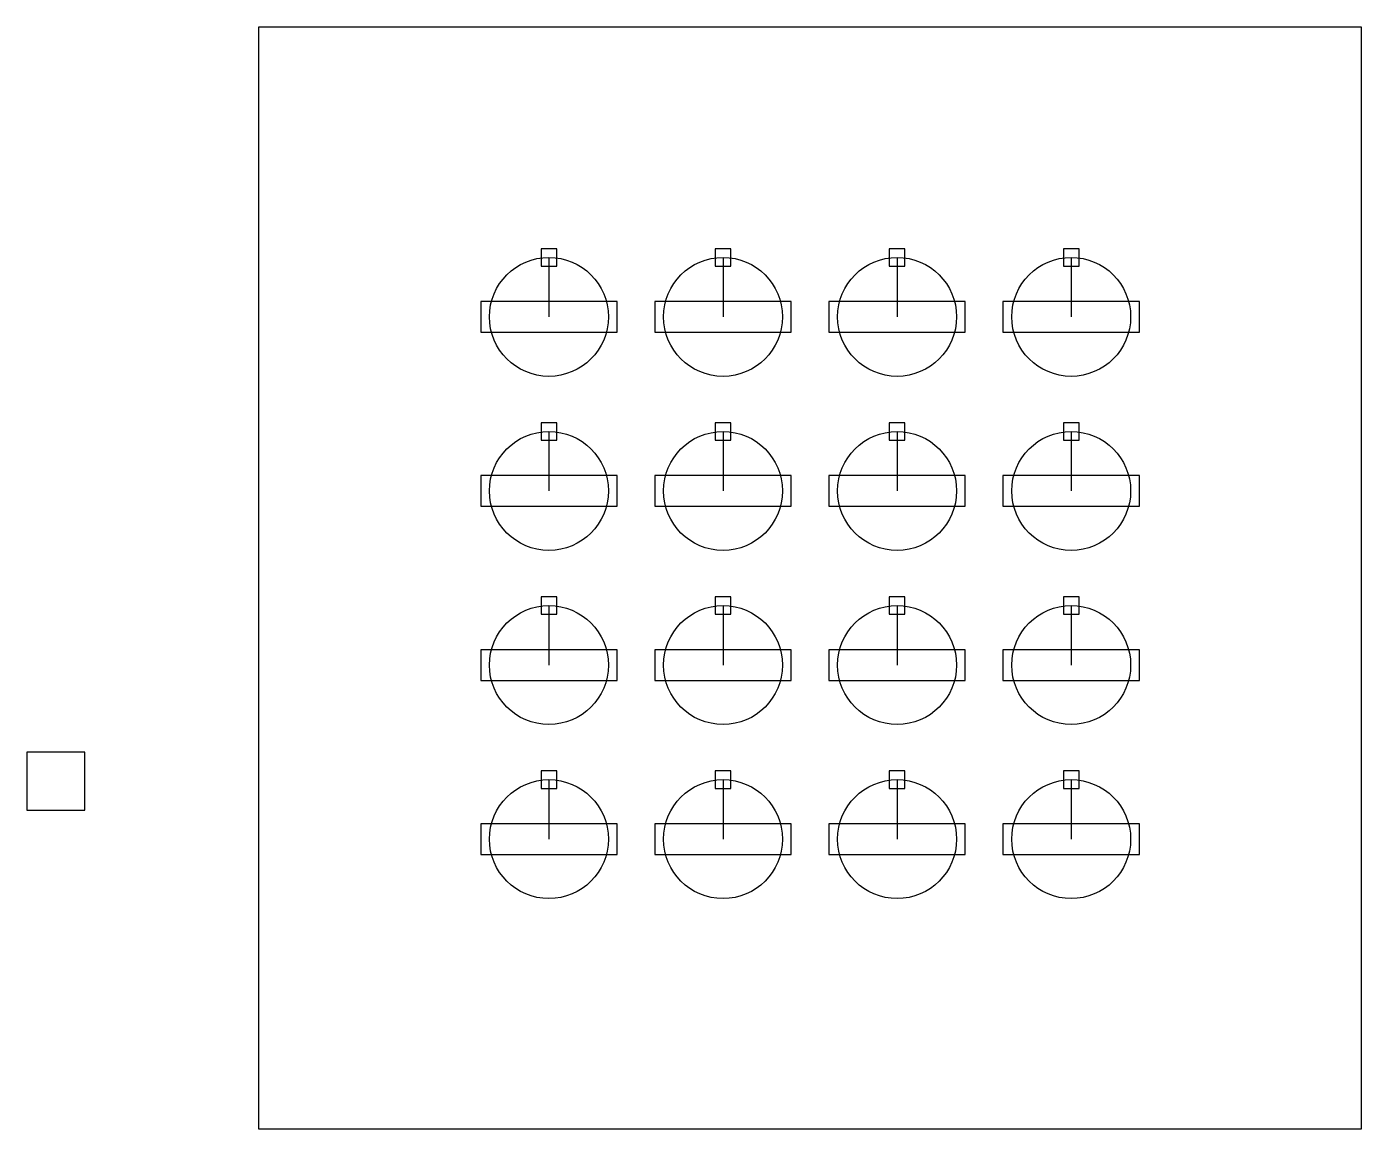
# Model space of a CAD drawing. Header units: centimetres. Extents: x -9 to 14, y -5 to 14.
import ezdxf

# ---------------------------------------------------------------- set-up
doc = ezdxf.new("R2010")
doc.units = ezdxf.units.CM
doc.layers.get('0').update_dxf_attribs({"linetype": 'CONTINUOUS'})

msp = doc.modelspace()

# ---------------------------------------------------------------- linework, layer by layer
for p, q in [((0, 10.025), (0, 9)), ((3, 10.025), (3, 9)), ((6, 10.025), (6, 9)), ((9, 10.025), (9, 9)), ((0, 7.025), (0, 6)), ((3, 7.025), (3, 6)), ((6, 7.025), (6, 6)), ((9, 7.025), (9, 6)), ((0, 4.025), (0, 3)), ((3, 4.025), (3, 3)), ((6, 4.025), (6, 3)), ((9, 4.025), (9, 3)), ((0, 1.025), (0, 0)), ((3, 1.025), (3, 0)), ((6, 1.025), (6, 0)), ((9, 1.025), (9, 0))]:
    msp.add_line(p, q)
for points in [[(14, -5), (-5, -5), (-5, 14), (14, 14)], [(-0.135, 10.175), (-0.135, 9.875), (0.135, 9.875), (0.135, 10.175)], [(2.865, 10.175), (2.865, 9.875), (3.135, 9.875), (3.135, 10.175)], [(5.865, 10.175), (5.865, 9.875), (6.135, 9.875), (6.135, 10.175)], [(8.865, 10.175), (8.865, 9.875), (9.135, 9.875), (9.135, 10.175)], [(1.175, 9.265), (-1.175, 9.265), (-1.175, 8.735), (1.175, 8.735)], [(4.175, 9.265), (1.825, 9.265), (1.825, 8.735), (4.175, 8.735)], [(7.175, 9.265), (4.825, 9.265), (4.825, 8.735), (7.175, 8.735)], [(10.175, 9.265), (7.825, 9.265), (7.825, 8.735), (10.175, 8.735)], [(-0.135, 7.175), (-0.135, 6.875), (0.135, 6.875), (0.135, 7.175)], [(2.865, 7.175), (2.865, 6.875), (3.135, 6.875), (3.135, 7.175)], [(5.865, 7.175), (5.865, 6.875), (6.135, 6.875), (6.135, 7.175)], [(8.865, 7.175), (8.865, 6.875), (9.135, 6.875), (9.135, 7.175)], [(1.175, 6.265), (-1.175, 6.265), (-1.175, 5.735), (1.175, 5.735)], [(4.175, 6.265), (1.825, 6.265), (1.825, 5.735), (4.175, 5.735)], [(7.175, 6.265), (4.825, 6.265), (4.825, 5.735), (7.175, 5.735)], [(10.175, 6.265), (7.825, 6.265), (7.825, 5.735), (10.175, 5.735)], [(-0.135, 4.175), (-0.135, 3.875), (0.135, 3.875), (0.135, 4.175)], [(2.865, 4.175), (2.865, 3.875), (3.135, 3.875), (3.135, 4.175)], [(5.865, 4.175), (5.865, 3.875), (6.135, 3.875), (6.135, 4.175)], [(8.865, 4.175), (8.865, 3.875), (9.135, 3.875), (9.135, 4.175)], [(1.175, 3.265), (-1.175, 3.265), (-1.175, 2.735), (1.175, 2.735)], [(4.175, 3.265), (1.825, 3.265), (1.825, 2.735), (4.175, 2.735)], [(7.175, 3.265), (4.825, 3.265), (4.825, 2.735), (7.175, 2.735)], [(10.175, 3.265), (7.825, 3.265), (7.825, 2.735), (10.175, 2.735)], [(-8, 1.5), (-9, 1.5), (-9, 0.5), (-8, 0.5)], [(0.135, 1.175), (-0.135, 1.175), (-0.135, 0.875), (0.135, 0.875)], [(2.865, 1.175), (2.865, 0.875), (3.135, 0.875), (3.135, 1.175)], [(5.865, 1.175), (5.865, 0.875), (6.135, 0.875), (6.135, 1.175)], [(8.865, 1.175), (8.865, 0.875), (9.135, 0.875), (9.135, 1.175)], [(1.175, 0.265), (-1.175, 0.265), (-1.175, -0.265), (1.175, -0.265)], [(4.175, 0.265), (1.825, 0.265), (1.825, -0.265), (4.175, -0.265)], [(7.175, 0.265), (4.825, 0.265), (4.825, -0.265), (7.175, -0.265)], [(10.175, 0.265), (7.825, 0.265), (7.825, -0.265), (10.175, -0.265)]]:
    msp.add_lwpolyline(points, close=True)
for centre in [(0, 9), (3, 9), (6, 9), (9, 9), (0, 6), (3, 6), (6, 6), (9, 6), (0, 3), (3, 3), (6, 3), (9, 3), (0, 0), (3, 0), (6, 0), (9, 0)]:
    msp.add_circle(centre, 1.025)

doc.saveas('drawing.dxf')
